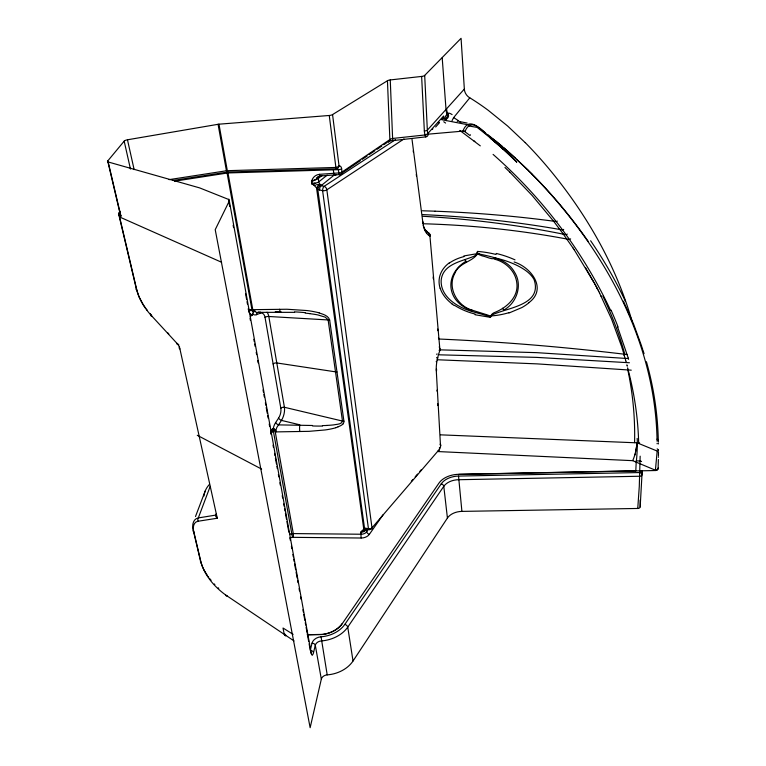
<?xml version="1.0" encoding="UTF-8"?>
<svg xmlns="http://www.w3.org/2000/svg" width="766" height="766" viewBox="0 0 766 766"><rect width="100%" height="100%" fill="white"/><g stroke="black" fill="none" stroke-linecap="round" stroke-linejoin="round"><path stroke-width="1.15" d="M310.603 652.067A3.016 2.164 -13.2 0 1 311.379 653.915L229.312 200.96L215.217 229.676L310.144 727.7L321.327 679.145A5.831 4.424 -14 0 1 327.206 674.875A28.505 21.199 -13.1 0 0 353.03 661.001L447.421 518.055A15.33 10.418 -4.7 0 1 461.908 511.391L637.752 508.461A2.604 1.724 2.9 0 0 640.175 506.814L640.194 499.949M636.862 442.719L657.19 451.059L655.38 470.535L458.652 474.393M658.444 455.674L658.473 452.371M658.425 456.747L658.415 457.302M658.367 459.504L658.157 467.155M636.862 442.834L636.843 443.351A12.744 3.753 -75.1 0 1 636.814 444.127M658.147 467.547L658.118 468.304A2.662 2.001 3.6 0 1 655.399 470.209L632.649 460.663L437.884 451.557M640.156 456.172L639.284 486.448L637.752 508.461M642.195 470.793L640.175 506.814M311.408 654.049L312.212 655.342L313.15 653.896A8.991 1.963 -87.2 0 0 313.543 652.527L315.305 645.269A5.956 4.462 -13.8 0 1 321.308 640.941A29.089 20.96 -12.5 0 0 347.745 627.134L443.792 486.333A15.626 10.303 -4.6 0 1 458.585 479.717L639.562 476.251A2.652 1.704 1.8 0 0 642.023 474.642A2.652 1.992 4.1 0 0 639.418 472.555L458.528 476.069A18.25 12.007 -4.8 0 0 441.264 483.806L344.863 624.347A26.216 18.92 -12.6 0 1 321.059 636.785L327.206 674.884M635.79 470.918L636.278 460.845L639.955 461.036A2.624 1.982 4 0 1 641.582 461.534M458.528 476.069L461.908 511.391M226.755 172.206L173.039 180.46M636.67 445.553L636.642 445.85A12.821 3.773 -76.3 0 1 636.556 446.712L636.326 448.091A12.993 2.92 -78 0 1 635.809 450.887A13.233 2.968 -78 0 1 635.033 454.085L634.698 455.253A13.731 3.083 -78 0 1 632.668 460.625M426.336 136.051L425.561 136.894L393.073 140.599L392.613 138.464L390.258 79.932L421.635 76.428A3.208 0.986 -7.4 0 0 424.69 75.413L461.065 38.3L464.349 89.067L427.342 130.172A3.121 0.986 -3 0 1 424.345 130.967A14.803 14.315 0.8 0 0 425.13 134.95L425.561 136.894A3.141 2.738 46.4 0 0 427.974 133.361L443.61 115.992A3.054 2.691 46.9 0 1 441.637 119.429M636.489 447.028L636.326 448.091M250.252 316.224L252.416 315.276A5.113 2.901 -77 0 0 252.703 313.916L252.971 313.055M636.201 448.866L636.086 449.489M636.144 449.173L636 449.958M275.434 431.986A1.379 1.168 9.2 0 1 275.32 432.225L293.292 533.586A2.71 0.613 -88.7 0 1 293.167 537.339L361.083 538.019L360.91 532.408L363.754 529.028A2.719 1.494 55.5 0 0 365.775 529.392L365.947 529.258M636.058 449.642L635.809 450.887M310.249 650.411L312.03 643.153A8.943 6.588 -13.3 0 1 321.059 636.785M436.955 358.028A20.213 8.656 -75.5 0 1 437.051 357.665L437.108 357.435M369.097 528.923L370.256 529.143A2.719 1.57 41.2 0 0 371.989 527.86L439.454 449.278A2.537 1.12 -73.4 0 0 440.517 446.032L436.285 370.667A22.894 10.341 -75.3 0 1 437.635 357.885L438.142 355.931A31.272 14.047 -75.3 0 1 438.918 353.27L439.952 350.186L429.937 236.139A2.796 1.312 -5.2 0 0 429.429 234.54A2.815 1.551 -62.1 0 0 428.893 233.17L427.696 232.366M635.033 454.085L634.698 455.253M477.572 253.785A12.017 10.609 4.3 0 0 480.416 255.193L481.575 255.672A39.736 35.447 3 0 0 482.369 255.94C485.807 256.418 493.323 260.526 494.96 257.922C502.879 259.559 510.836 262.317 518.151 265.974C524.346 269.211 530.647 273.299 534.093 279.58C542.558 304.868 508.365 307.463 492.806 314.625A12.735 10.724 9.9 0 0 491.762 315.18M210.181 486.4L198.317 517.921A2.911 2.633 85.8 0 0 198.212 521.225C193.185 521.847 192.63 528.08 193.865 531.968L201.132 562.818C205.049 576.07 214.767 587.091 225.788 595.086L294.01 640.922M195.502 516.523L205.211 490.968M485.615 132.958L479.277 127.778L469.28 126.064M490.336 316.32A12.237 10.37 4.6 0 0 487.358 314.931L471.961 310.106L471.349 311.188A87.372 76.341 9.8 0 0 474.317 312.164L487.511 315.774A19.198 16.134 10.6 0 1 488.488 316.109L488.631 316.157M479.2 128.114C473.704 122.943 467.854 123.699 465 131.608A3.275 3.007 4.1 0 0 462.884 131.13L428.749 134.117M318.694 184.912L316.54 187.9L363.754 529.028M316.578 187.948L311.915 183.131C310.824 178.899 315.18 174.648 319.365 174.342L338.811 172.944A3.265 1.369 -6.7 0 0 342.019 172.044L389.875 139.594A3.227 1.197 -13.7 0 1 392.613 138.464L425.13 134.95A3.121 0.919 -20.3 0 0 427.974 133.361A11.509 11.126 -19.9 0 1 427.342 130.172L424.69 75.413M253.086 312.825L253.546 312.097A1.436 1.235 -5.5 0 1 253.833 311.791A3.466 1.925 -48.3 0 1 254.925 311.13M202.578 566.993L200.635 561.535L193.291 530.426C191.873 525.869 192.726 518.984 198.317 517.921L215.955 515.068L216.357 514.417M452.017 120.722L453.539 117.734L469.807 97.809A228.823 196.738 16.1 0 1 488.296 110.361L507.619 126.017L525.237 142.658M138.933 296.557L136.415 289.261L118.692 214.154A1.752 1.388 30.1 0 1 119.228 212.824L119.85 211.77M177.846 344.212A3.294 1.206 -41.5 0 1 176.956 343.35L151.026 315.209C144.544 308.047 139.211 299.573 136.846 290.132L119.228 215.418A3.457 1.484 -11.1 0 1 118.72 214.154L119.908 212.105A2.624 2.087 30.3 0 1 119.228 212.824M275.894 431.9L309.043 431.335L324.976 429.965A70.357 56.713 17.1 0 0 335.92 427.725M252.694 313.936A9.738 5.477 -77.4 0 0 256.447 314.663L260.153 313.284A8.905 4.969 -76.9 0 1 265.046 317.44L280.825 408.259A8.503 4.51 -74.3 0 1 278.585 418.092L275.636 422.573A2.853 1.254 32.8 0 0 278.537 424.881L281.476 420.4A11.394 5.649 -74.8 0 0 284.416 407.273L268.818 316.492A11.93 6.482 -79.3 0 0 267.018 312.231M457.225 121.497L457.924 120.511L460.778 122.503M361.131 538.019L361.399 538.019A8.091 5.486 -9.2 0 0 369.356 534.352L383.077 514.771M368.743 528.818L366.684 531.757A5.4 3.725 -9.5 0 1 361.447 534.237M462.884 131.13C470.161 112.008 485.778 136.53 493.946 139.527M470.506 134.816L469.951 135.486L463.526 130.689M107.7 161.004A3.552 1.149 -11.9 0 0 108.178 161.971L120.923 216.165L119.228 215.418A1.695 1.341 -67 0 1 119.266 214.509A2.585 1.235 -14.2 0 0 119.793 213.542L119.582 212.019A3.198 2.403 42.9 0 1 119.611 211.694L107.7 161.004L124.178 141.145A3.399 1.072 -11.5 0 1 127.472 139.785L218.071 124.303A3.351 1.072 -10.3 0 1 218.971 124.188L329.256 115.484A3.361 1.101 -8.7 0 0 332.559 114.574L387.443 80.746A3.217 0.996 -7.8 0 1 390.258 79.932M411.342 481.316L412.884 479.506M415.21 476.797L417.537 474.097M419.864 471.387L421.415 469.577M438.286 122.761L438.88 122.1M435.653 126.984L439.521 122.665M432.254 129.483L432.867 128.803M528.875 302.656C547.633 288.906 531.144 267.248 514.101 261.972M270.762 431.852A2.863 1.235 32.9 0 0 270.973 430.731A6.607 3.485 -73.7 0 1 272.208 429.238L272.485 429.037M271.116 433.202L273.395 431.268L292.286 536.401L292.44 537.406L290.094 537.828M320.064 185.353A3.246 0.929 -61.6 0 0 317.766 189.259A6.731 5.065 50 0 0 319.566 189.968A3.265 1.465 -77.7 0 1 321.059 185.65A9.699 4.29 -1.2 0 0 321.682 185.209L334.675 174.677M327.159 175.136L318.771 181.868A6.559 2.93 1.9 0 1 311.925 183.131M322.026 175.491L318.302 178.468A6.463 2.183 -10.3 0 1 311.561 180.613M365.775 529.392L364.453 530.407M340.793 173.911L360.326 160.649M362.28 159.328L367.163 156.005M369.107 154.684L374.967 150.701M376.92 149.38L381.803 146.057M383.756 144.736L386.686 142.744M403.988 138.952L326.843 189.834A3.246 1.398 -7.1 0 1 322.601 190.686L319.566 189.968M316.348 177.99L317.947 176.975M395.515 139.623L324.095 186.358A3.265 1.455 -77.7 0 0 322.601 190.686L368.456 528.76A2.738 1.273 -79.3 0 0 370.256 529.143M463.842 255.949L477.055 253.68A2.748 1.302 -8.8 0 0 477.62 253.738C472.43 261.962 458.92 262.776 455.052 272.983C446.789 287.269 456.986 305.758 471.961 310.106M490.479 317.095A1.925 1.561 15 0 0 490.25 316.425L492.356 313.763A26.705 22.54 2.7 0 1 494.06 312.71C506.393 308.028 518.946 297.198 516.782 282.711C515.413 271.097 505.579 261.809 494.482 259.176M471.272 311.235C457.426 307.118 440.584 296.978 441.149 280.586C442.528 263.964 461.572 261.532 473.886 256.275A30.401 26.513 14.2 0 0 474.652 255.882L477.065 253.757A2.212 1.838 26 0 1 477.094 252.77A1.139 0.948 26.3 0 1 477.304 252.483M338.112 426.873L335.881 427.658M256.447 314.692A3.026 2.355 67.8 0 1 258.669 312.337L259.368 312.068M508.997 313.007L521.828 307.578A56.11 44.62 18 0 0 528.961 302.723M289.491 534.132L291.827 533.711A5.429 3.562 -11.8 0 1 293.014 533.586M198.212 521.225L217.276 518.228L179.924 348.932A3.313 1.685 -11.5 0 1 179.617 347.065M169.075 179.637L226.43 170.77L226.746 172.206M174.562 181.188L227.445 173.001A3.275 1.388 -9 0 1 228.258 172.934L338.4 169.679A3.275 1.369 -6.7 0 0 341.607 168.779L342.019 172.044A3.313 2.403 56.7 0 1 339.817 174.571L320.437 175.96A7.507 7.421 68 0 0 318.378 176.764A13.826 13.74 13.2 0 0 317.947 176.956M286.293 635.397L285.699 635.368M326.613 425.484L322.409 425.599M218.971 124.188L227.32 170.684L335.594 167.457L336.188 168.826A3.361 2.719 68.7 0 0 337.145 168.692A3.332 2.413 -82.9 0 0 338.898 165.954M635.78 470.831L458.662 474.307A20.864 13.721 -4.8 0 0 438.956 483.116L342.306 623.591A23.296 16.814 -12.6 0 1 322.189 634.526L307.884 634.813M307.147 634.717L322.208 634.411A23.296 16.814 -12.6 0 0 342.325 623.476M226.669 170.732L251.957 309.732A3.054 1.522 -9.5 0 1 252.78 309.665L286.972 309.244L306.84 310.546A70.491 56.933 17.3 0 1 319.173 312.863M258.669 312.337L294.632 312.346M278.537 424.881L312.547 425.494M439.301 354.821L536.401 357.377L629.432 362.758M293.292 533.586L361.169 534.237M440.766 349.87L536.593 352.647L628.388 358.584M422.382 210.774L435.078 211.186M423.263 223.758C472.229 225.147 521.11 230.288 569.234 239.471A2.901 1.245 -35.5 0 0 570.641 238.877M437.223 359.752L537.138 363.879L631.261 370.17M639.61 442.94L440.507 434.839M438.947 339.022C500.763 341.732 562.474 346.835 623.917 354.151L627.124 354.543A2.748 1.551 -16.1 0 0 627.411 354.514M422.583 214.595C469.501 216.749 516.313 221.738 562.56 229.944A2.92 1.187 -36.8 0 0 563.709 229.407M275.291 311.666L281.199 312.001A6.061 1.446 88.7 0 1 279.571 309.253M422.66 216.271C470.784 219.009 518.735 225.013 565.959 234.712A2.911 1.149 -35.5 0 0 567.3 234.099M437.884 357.933L437.051 357.665M490.451 317.354L475.025 314.73M305.203 313.112L309.751 313.6M509.716 172.044L532.131 195.474L553.607 221.221L556.336 221.585A2.93 1.159 -38.1 0 0 557.313 221.115M439.244 350.483L440.029 350.244A2.643 1.436 -5.1 0 0 439.598 348.492M459.322 121.535L467.164 123.048M441.58 119.668L467.566 124.714A3.083 2.786 40.9 0 1 469.529 125.375M318.484 184.874L316.693 184.491M321.059 185.65L324.095 186.358A3.284 2.365 57 0 1 326.843 189.834L371.989 527.86A2.719 1.762 -8.3 0 1 368.456 528.76L365.937 528.291A2.738 1.283 -79.3 0 0 367.536 528.913M274.075 430.482L275.08 431.057M108.178 161.971L199.629 187.89L228.459 199.39L229.743 206.447M319.154 312.949C323.07 314.28 328.346 315.563 329.658 320.035L343.924 421.166A5.295 4.194 14.4 0 1 343.082 423.713M248.031 309.052L250.252 309.904A3.035 0.795 -68.9 0 0 249.323 312.241M479.009 253.718L479.076 253.747A15.827 13.836 13 0 0 480.378 254.235C492.969 257.012 507.714 259.789 514.513 272.16C522.9 285.048 516.724 303.173 503.568 310.201A2.681 0.814 62.5 0 0 502.525 308.248M119.601 216.979L221.604 262.269M424.766 229.838L426.164 230.93M197.264 435.28L261.646 469.108M426.47 231.868L428.893 233.17A2.815 2.413 -60.1 0 1 429.937 236.139L428.558 235.2A34.642 16.536 -79 0 1 427.045 233.764L426.442 233.036A24.885 11.921 -78.8 0 1 422.995 223.452A2.834 1.436 -7.7 0 0 422.478 221.709M428.95 234.281L429.602 236.416M274.362 428.912L275.597 430.693M293.129 634.372L283.018 628.015L284.253 634.363M459.772 130.431L460.739 131.11M460.73 131.11L480.301 145.866M473.895 140.82L474.824 141.538M487.502 134.423L502.008 146.21M495.726 141.011L507.887 151.295M503.683 147.704L515.528 158.16M493.093 154.406C542.309 197.685 582.859 251.047 610.626 310.45A2.805 1.475 -23.9 0 0 611.364 310.287M508.854 152.233L528.358 170.387M218.77 588.307L218.243 587.828M516.418 159.089L531.901 173.92M504.947 167.457L509.725 172.053M528.53 170.722C550.668 192.295 570.536 216.184 588.278 241.481M532.044 174.255C602.009 245.321 655.686 339.395 657.065 441.216M214.853 584.506L214.336 583.97M151.304 314.998L149.964 313.543M167.764 332.827L168.798 333.947M317.172 188.647L317.392 188.886A3.265 1.283 45.2 0 0 317.746 189.288M211.081 580.283L209.903 578.809M147.398 310.469L146.469 309.263M553.607 221.221L562.818 233.448M208.754 577.305L208.093 576.396M562.704 233.304L563.355 234.185M145.856 308.449L144.678 306.793M563.24 234.042L572.978 247.945M207.222 575.161L206.6 574.222M572.968 247.925L574.174 249.735M144.391 306.371L143.271 304.648M574.165 249.706L594.014 282.501M206.389 573.906L205.02 571.695M142.993 304.217L139.144 297.017M585.511 267.631L595.958 286.101M204.838 571.379L204.302 570.44M594.502 283.401L594.99 284.301M204.129 570.124L203.478 568.87M595.479 285.201L596.905 287.901M596.436 287.001L597.853 289.711M597.145 288.351L598.773 291.511M598.543 291.051L599.692 293.311M599.462 292.861L611.536 319.049L621.446 346.079M600.822 295.561L601.272 296.471M203.316 568.554L202.712 567.3M119.228 214.432L119.027 213.36A2.624 1.762 19.8 0 0 119.63 211.703A6.31 2.241 86.6 0 1 119.879 211.09M623.467 301.22L633.501 323.865L641.812 346.596M252.416 315.276L250.29 313.782A10.236 7.794 -33.6 0 0 249.41 313.581M617.616 327.025L628.005 357.368M642.128 347.544L642.588 348.961M642.885 349.909L644.062 353.691M628.149 357.818L628.34 358.431M621.733 346.979L622.432 349.219M628.426 358.708L628.589 359.235M622.71 350.119L623.38 352.36M623.648 353.26L624.213 355.194M624.242 355.28L624.52 356.238M631.979 321.098C616.4 266.597 587.79 216.414 552.104 172.599A409.054 326.642 19.6 0 0 525.265 142.639M624.568 356.401L624.146 354.955M624.97 357.799L624.826 357.272M646.418 361.715C653.838 387.864 657.898 414.961 658.329 442.135M625.42 359.369L625.267 358.842M625.707 360.422L625.563 359.896M626.004 361.475L625.86 360.949M626.282 362.538L626.138 362.012M626.885 364.798L627.019 365.334M627.105 365.66L627.249 366.234M627.641 367.804L627.814 368.513M627.938 369.049L628.149 369.93A502.429 380.319 14.4 0 1 638.662 442.987M124.178 141.145L130.459 169.047M127.472 139.785L134.136 169.602M252.78 309.665L227.808 171.996A2.47 0.479 85.8 0 1 227.062 170.694M233.151 225.252L233.582 227.607M245.522 293.455L246.595 299.334M247.016 301.68L247.447 304.035M248.51 309.914L248.94 312.26M250.003 318.139L250.434 320.494M253.852 339.309L254.274 341.655M254.705 344.011L255.126 346.356M256.198 352.236L256.62 354.591M257.692 360.47L258.113 362.825M263.025 389.865L263.447 392.221M263.877 394.567L264.299 396.922M265.371 402.801L265.792 405.147M266.223 407.502L267.286 413.381M267.717 415.727L268.148 418.083M269.211 423.962L269.632 426.317M270.704 432.196L271.126 434.542M273.05 445.123L273.481 447.478M274.544 453.357L274.975 455.713M275.396 458.058L276.469 463.937M276.89 466.293L277.321 468.639M278.384 474.518L278.814 476.873M279.877 482.752L280.308 485.098M282.223 495.688L282.654 498.034M283.717 503.913L284.148 506.269M284.569 508.614L285 510.97M285.421 513.325L286.494 519.204M286.915 521.55L288.839 532.131M289.902 538.01L290.333 540.365M291.396 546.244L291.827 548.59M292.89 554.469L293.321 556.825M293.742 559.18L294.173 561.526M294.604 563.881L295.666 569.76M296.097 572.106L297.16 577.985M297.591 580.341L298.012 582.696M299.085 588.575L299.506 590.921M300.578 596.8L301 599.156M302.924 609.736L303.346 612.082M303.776 614.437L304.839 620.316M305.27 622.672L305.691 625.018M306.122 627.373L307.185 633.252M307.616 635.598L308.679 641.477M309.11 643.833L310.173 649.712M218.071 124.303L226.43 170.77M321.327 679.145L315.305 645.269A2.949 1.963 13 0 0 312.03 643.153M353.03 661.001L347.745 627.134A2.92 1.666 35.4 0 0 344.863 624.347M317.766 189.259L364.511 528.224A2.729 1.724 84.3 0 0 366.751 528.933M366.378 528.933A2.71 1.695 35.5 0 0 366.368 529.488L366.684 531.757A2.7 1.695 35.5 0 0 369.356 534.352M422.985 223.461L412.012 139.335M413.219 150.835L413.391 152.156M416.273 174.313L416.503 176.027M333.334 169.832L333.785 173.308M329.256 115.484L335.891 167.4A2.499 0.776 69.8 0 0 337.145 168.692M332.559 114.574L339.051 165.983A5.056 2.767 -80.3 0 1 341.665 168.74M447.421 518.055L443.792 486.333A2.595 1.724 34.8 0 0 441.264 483.806M433.163 276.995L433.317 278.795M437.74 329.035L437.893 330.711M438.506 337.672L438.583 338.572M439.301 346.644L439.378 347.534M442.212 57.9L446.032 109.72A12.208 10.906 47.3 0 0 447.373 114.641A3.064 2.528 -71 0 1 444.385 118.692M436.993 390.124L437.051 391.225M437.759 403.778L437.855 405.559M421.635 76.428L424.345 130.967M387.443 80.746L389.875 139.594A3.16 2.394 57.7 0 1 387.663 142.083M658.377 443.935L658.367 443.428M657.123 443.82L657.104 443.275M658.463 450.13L658.463 450.485A2.652 1.618 0.6 0 0 657.18 449.048L657.18 448.866M315.764 185.248A10.829 4.816 20.7 0 1 311.57 184.108M316.396 179.033A12.744 6.272 -32.3 0 1 311.436 181.638M320.437 175.96A3.303 0.728 85.2 0 1 319.365 174.342M227.387 173.011A3.275 1.35 -8.8 0 1 228.268 172.934M254.944 311.053A4.041 3.457 4.2 0 1 252.55 309.818M329.658 320.035A6.061 3.102 -7.7 0 1 328.145 319.949L268.818 316.492A2.997 1.513 -9.2 0 0 265.046 317.44M336.983 371.941A5.898 3.217 -7.9 0 1 335.508 371.845L276.804 362.96A2.93 1.561 -9.5 0 0 273.117 363.927M343.924 421.166A5.755 3.313 -8.1 0 1 342.479 421.061L284.416 407.282A2.863 1.609 -9.9 0 0 280.825 408.259M343.264 423.837A16.402 13.012 14.9 0 1 338.045 426.767M299.832 431.536A5.688 1.273 -89.9 0 1 299.822 424.814L281.476 420.4A2.853 1.254 32.9 0 1 278.585 418.092M275.942 431.689A6.023 3.725 -65.6 0 1 278.585 425.015M275.75 432.062A1.293 1.005 17.2 0 1 275.396 432.215M363.151 530.445A9.01 4.73 -37.8 0 1 360.987 531.604M363.793 529.076A4.472 2.959 75.1 0 1 364.501 528.205M336.082 174.83A3.763 2.068 -80.3 0 1 334.665 174.993A3.16 1.733 -80.3 0 1 333.823 173.595M320.609 175.826A3.294 2.537 52.1 0 0 318.302 178.468L318.771 181.868A3.284 2.528 51.9 0 0 321.682 185.209M292.44 537.406A2.71 1.819 -12.2 0 1 293.033 537.349M490.719 316.387A2.671 1.379 -9.7 0 0 490.278 316.415A2.671 1.379 -9.1 0 1 490.719 316.377A1.771 1.455 20.9 0 1 490.642 317.153A3.753 3.198 7.2 0 0 488.612 316.253M508.825 312.71A82.91 66.374 18.5 0 1 490.613 316.004M477.256 251.401A101.179 87.745 30.2 0 1 496.09 254.465M479.028 253.651A4.175 3.648 13 0 1 477.17 252.598M602.871 296.174A464.838 351.077 17.6 0 1 624.769 354.103M253.881 311.714A4.203 3.619 -5.5 0 1 251.803 309.78M193.865 531.968A2.92 1.8 -14.5 0 1 193.291 530.426M201.132 562.818A2.863 1.829 -15.1 0 1 200.568 561.248M136.846 290.132A3.323 1.542 -11.6 0 1 136.31 288.82M321.088 185.793A3.485 2.461 33.4 0 1 320.035 185.496M319.298 184.96A2.126 0.67 21.6 0 1 320.14 185.267M315.63 183.505A16.459 2.719 16.9 0 1 314.472 183.218M318.522 184.549A4.079 1.992 26 0 1 319.288 184.721M317.43 188.513A6.741 2.212 46.2 0 1 316.923 187.909M439.454 449.278A2.547 1.618 40.9 0 1 438.162 450.686M364.798 528.205A5.534 3.552 37.4 0 1 365.688 528.253M440.038 444.251A2.537 1.446 -3.2 0 1 440.517 446.042M439.502 447.708A5.094 2.7 -70.8 0 1 439.33 448.139M426.442 233.036A2.825 2.288 -39.5 0 0 425.599 230.25A21.975 10.312 -80.4 0 1 423.292 225.501M366.129 529.526A2.432 1.149 -40.7 0 1 366.579 529.201M364.664 530.771A13.74 10.14 -45.6 0 1 363.572 531.537M366.378 529.498A5.467 3.361 -18.8 0 1 360.92 532.399M436.189 369.202A2.633 1.369 -3.3 0 1 436.285 370.667M436.237 361.705A20.213 8.656 -75.5 0 1 436.294 361.341M439.473 349.65A2.643 1.771 -74.7 0 1 439.311 350.282M272.37 430.377A2.844 2.355 80.5 0 0 273.251 428.692A9.115 4.797 -73.9 0 1 275.645 422.593M275.31 429.994A2.853 0.651 -56.8 0 1 274.716 430.712M275.655 430.703A4.96 2.729 52.5 0 1 275.779 431.067M273.366 431.038A6.568 3.466 -34.7 0 1 274.774 430.482M270.791 431.737A5.314 2.604 -54.2 0 1 271.738 430.741A2.853 1.034 49.3 0 1 273.395 431.268M436.792 354.553A28.811 13.884 -75 0 1 437.013 353.825M427.658 232.069A31.961 15.31 -80.2 0 1 426.279 230.633M215.773 515.068A5.056 3.648 -6 0 0 217.4 518.122A4.989 4.596 59.8 0 1 216.242 513.718M216.424 514.675A2.987 1.503 28.6 0 1 215.955 515.068M627.833 369.93A503.023 387.845 10.2 0 1 634.564 442.633M435.069 211.205A1548.124 1250.39 -47.4 0 1 553.627 221.192M326.594 425.408A85.179 67.829 25.1 0 0 333.842 424.862C336.513 424.192 341.808 424.546 342.479 421.061L328.116 319.776L325.224 317.153L317.718 314.893A83.906 65.273 23.5 0 0 309.761 313.677M322.496 426.059A211.359 175.807 31.3 0 1 312.614 425.963M294.556 311.886A187.249 139.843 21.4 0 1 305.146 312.624M258.669 312.25A6.808 4.519 -69.7 0 1 254.867 311.245M272.208 429.247A2.853 1.886 48.5 0 1 271.738 430.751M272.734 428.883A3.964 2.097 -73.7 0 1 273.251 428.692M273.366 428.883A2.202 1.101 39.2 0 1 274.362 429.19M260.153 313.284A3.016 2.355 67.8 0 1 260.43 312.068M250.233 309.933A8.838 7.583 -4.9 0 1 253.575 312.078M285.517 635.684A2.949 1.427 -67.7 0 1 284.856 633.989M285.756 635.742A2.949 1.685 -57.7 0 1 284.626 634.171M227.416 596.005A2.892 1.733 -55.6 0 1 225.788 595.086M176.965 343.331A6.377 2.959 58.9 0 1 179.914 348.923M151.984 316.138A3.265 1.293 -41.3 0 1 151.026 315.209M466.207 262.02A2.738 0.833 62 0 1 465.144 260.009M636.843 443.351A12.572 2.825 -78 0 1 636.527 446.702M636.776 444.673A12.84 3.792 -75.8 0 1 636.699 445.534M119.228 215.418A3.447 1.484 -11.3 0 1 118.692 214.164M178.306 344.26A3.035 0.642 55.4 0 1 178.871 345.035M203.995 495.966A27.835 21.687 -3.9 0 1 209.444 484.38M272.16 430.224A2.844 1.561 23.9 0 1 273.979 430.052M272.093 430.425A1.762 0.862 -58.8 0 1 272.303 430.329M275.243 430.961A1.379 1.168 9.2 0 1 275.415 431.268M496.186 253.45A87.851 74.187 28 0 1 515.001 259.856M475.14 314.041A56.684 46.64 20.7 0 1 454.497 305.299M454.276 305.577A43.308 36.347 20.6 0 1 451.911 303.853M451.94 303.824A39.219 32.948 20.6 0 1 447.603 299.975A33.56 28.285 20.4 0 1 442.901 294.039A30.171 25.498 20.1 0 1 440.182 288.246M440.096 288.255A28.39 24.005 19.9 0 1 440.574 273.778A31.387 26.484 21.4 0 1 443.007 269.268A34.709 29.319 23.2 0 1 445.151 266.558L445.735 265.907A39.085 33.082 24.4 0 1 449.067 263.025M449.192 263.159A51.341 43.499 25.5 0 1 464.1 256.572M477.055 253.68A2.748 1.312 -11.1 0 0 477.572 253.642A2.413 2.03 3 0 1 477.256 252.77M471.703 310.364A34.02 28.045 -7.2 0 1 451.011 287.882A34.02 28.045 -7.2 0 1 466.111 261.187M490.546 316.291A3.37 2.844 10.1 0 1 491.81 315.247M637.14 438.449A13.022 0.776 -87.4 0 1 637.197 449.106A13.022 0.776 -87.4 0 1 636.278 461.783M639.505 470.678A2.643 1.982 4.1 0 1 642.109 472.775M227.32 170.684A2.47 0.67 86.8 0 0 228.153 172.024L336.188 168.826A4.395 3.696 -55.1 0 1 336.81 168.759L338.342 169.449L338.811 172.944A3.313 0.68 85.4 0 0 339.817 174.571M339.022 165.973A3.351 1.781 -15.3 0 1 335.901 167.39M120.319 216.433A15.684 10.169 2.5 0 1 118.768 214.643M121.162 216.031A10.264 8.225 52.8 0 1 120.051 213.503M228.833 199.179A3.84 2.068 -18.6 0 1 229.063 200.96M310.69 650.449A2.968 1.963 13 0 1 313.543 652.527M469.769 97.866A11.72 11.251 2.8 0 1 464.311 89.067M453.587 117.629A39.593 24.981 34.1 0 1 457.991 120.415M447.89 114.517A8.656 2.336 43.7 0 1 452.093 114.574M387.989 141.882A6.291 2.212 -7.9 0 1 393.15 140.389M446.626 109.069A12.17 10.887 47.4 0 0 448.531 115.005A3.054 2.221 -62.8 0 1 445.506 119.218M446.932 113.971A13.214 4.615 53 0 1 447.947 113.971M444.692 118.309A20.356 7.775 80.4 0 1 447.277 114.23M611.144 310.364A467.729 350.751 18.1 0 1 618.057 326.967M477.812 127.941A217.755 114.507 34.2 0 1 502.994 149.016M443.141 118.156A8.771 2.47 27.2 0 1 443.179 118.041M445.391 119.975A9.91 1.992 40.1 0 1 446.434 120.597M443.744 121.765A13.75 4.27 50 0 1 445.553 123.058M658.118 468.457A2.662 2.001 -5 0 1 655.38 470.535M657.008 439.157A2.681 1.637 -0.9 0 1 658.291 440.594M590.624 240.754A506.125 373.779 18.7 0 1 625.238 300.933M657.19 451.059A2.652 1.618 0.8 0 1 658.473 452.495M442.346 118.462A15.387 8.732 -82.2 0 1 446.53 119.869M636.795 444.146L636.747 444.701L636.795 444.146M310.709 652.622L310.603 652.125L310.718 652.642M516.686 162.066A232.538 135.113 33.1 0 0 490.25 138.014A232.519 135.094 33.1 0 1 516.677 162.066"/></g></svg>
